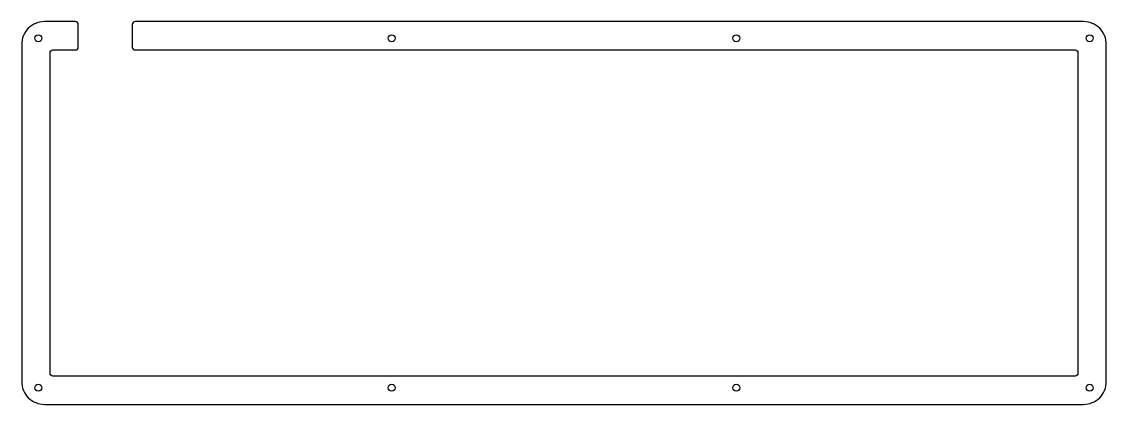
# Model space of a CAD drawing. Header units: millimetres. Extents: x -10 to 372, y -125 to 10.
import ezdxf

# ---------------------------------------------------------------- set-up
doc = ezdxf.new("R2010")
doc.units = ezdxf.units.MM
doc.layers.get('0').update_dxf_attribs({"linetype": 'CONTINUOUS'})

msp = doc.modelspace()

# ---------------------------------------------------------------- linework, layer by layer
msp.add_lwpolyline([(361.42, 0.47, -0.414214), (362.43, -0.53), (362.43, -113.77, -0.414214), (361.42, -114.78), (0.52, -114.78, -0.414214), (-0.48, -113.77), (-0.48, -0.53, -0.414214), (0.52, 0.47), (8.52, 0.47, 0.414214), (9.52, 1.47), (9.52, 9.48, 0.414199), (8.52, 10.48), (8.52, 10.48), (-2.48, 10.48, 0.414214), (-10.48, 2.48), (-10.48, -116.78, 0.414214), (-2.48, -124.78), (364.42, -124.78, 0.414214), (372.43, -116.78), (372.43, 2.48, 0.414214), (364.42, 10.48), (29.57, 10.48), (29.57, 10.48, 0.414228), (28.57, 9.48), (28.57, 1.47, 0.414214), (29.57, 0.47)], format="xyb", close=True)
for centre in [(-4.6, 4.6), (120.15, 4.6), (241.8, 4.6), (366.55, 4.6), (-4.6, -118.9), (120.15, -118.9), (241.8, -118.9), (366.55, -118.9)]:
    msp.add_circle(centre, 1.25)

doc.saveas('drawing.dxf')
